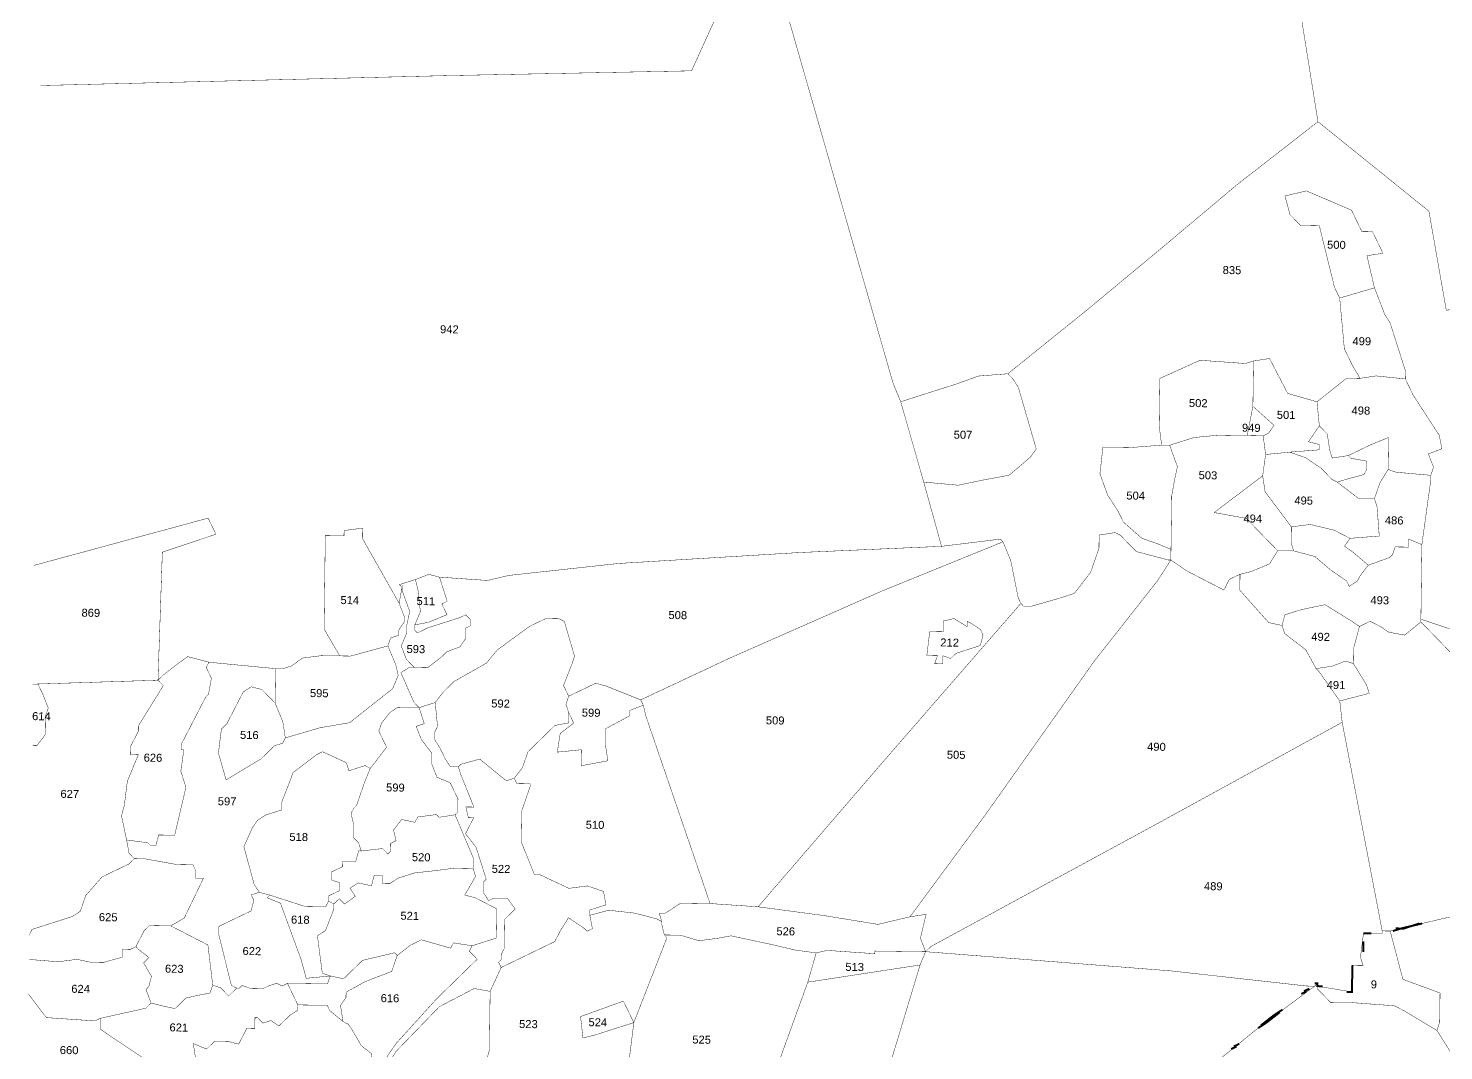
# Model space of a CAD drawing. Header units: metres. Extents: x 259177 to 277314, y 2171367 to 2185445.
# Drawn here: x 264135 to 266238, y 2173983 to 2175502 of the extents above; entities that cross this region are included whole.
import ezdxf

# ---------------------------------------------------------------- set-up
doc = ezdxf.new("R2010")
doc.units = ezdxf.units.M
doc.header["$MEASUREMENT"] = 0
for name, color, linetype in [('SURVEY NO.', 7, 'Continuous'), ('SURVEY PLOT BOUNDARY', 35, 'Continuous'), ('VILLAGE BOUNDARY', 212, 'Continuous')]:
    doc.layers.add(name, color=color, linetype=linetype)
doc.styles.add('PDF Arial', font='arial.ttf')

# ---------------------------------------------------------------- blocks, each defined once
blk = doc.blocks.new('FEWEWFEWQT')
at = {"layer": 'SURVEY PLOT BOUNDARY', "lineweight": 18, "const_width": 0.001}
for points in [[(282134.0506, 2174208.6363), (282133.8839, 2174208.2563), (282133.2706, 2174208.2363), (282132.2574, 2174208.1984), (282133.2706, 2174208.2363), (282133.8839, 2174208.2563), (282134.0506, 2174208.6363), (282134.3972, 2174207.4829), (282134.4172, 2174207.4362), (282134.4772, 2174207.2362), (282134.5239, 2174207.0762), (282134.1706, 2174207.0562), (282133.7173, 2174207.0229), (282133.444, 2174206.9895), (282133.3906, 2174206.9762), (282133.2706, 2174206.9829), (282133.244, 2174206.9895), (282133.2107, 2174206.9762), (282133.1707, 2174206.9629), (282133.1773, 2174206.9562), (282133.1707, 2174206.9162), (282133.0773, 2174207.0762), (282133.0773, 2174207.1029), (282133.0307, 2174207.0962), (282133.0307, 2174207.0829), (282132.984, 2174207.0829), (282132.984, 2174206.8495), (282133.024, 2174206.7828), (282132.9773, 2174206.7828), (282132.9307, 2174206.7762), (282132.904, 2174206.7562), (282132.884, 2174206.7495), (282132.8573, 2174206.7495), (282132.6974, 2174206.7628), (282132.644, 2174206.7762), (282132.6174, 2174206.7562), (282132.584, 2174206.7295), (282132.5707, 2174206.7162), (282132.5774, 2174207.0362), (282132.7107, 2174207.0829), (282132.6907, 2174207.1229), (282132.2574, 2174206.9991), (282132.6907, 2174207.1229), (282132.7107, 2174207.0829), (282132.5774, 2174207.0362), (282132.5707, 2174206.7162), (282132.2707, 2174206.7028), (282132.2574, 2174206.702), (282132.2707, 2174206.7028), (282132.5707, 2174206.7162), (282132.584, 2174206.7028), (282132.524, 2174206.6028), (282132.524, 2174206.5895), (282132.504, 2174206.5495), (282132.504, 2174206.5295), (282132.524, 2174206.5295), (282132.4974, 2174206.4628), (282132.4907, 2174206.4028), (282132.484, 2174206.3761), (282132.4974, 2174206.3161), (282132.504, 2174206.2828), (282132.5174, 2174206.2695), (282132.504, 2174206.2561), (282132.4907, 2174206.2495), (282132.4374, 2174206.2228), (282132.3974, 2174206.1761), (282132.384, 2174206.1361), (282132.3641, 2174206.1228), (282132.2641, 2174206.0895), (282132.2574, 2174206.0748), (282132.2641, 2174206.0895), (282132.3641, 2174206.1228), (282132.384, 2174206.1361), (282132.3974, 2174206.1761), (282132.4374, 2174206.2228), (282132.4907, 2174206.2495), (282132.504, 2174206.2561), (282132.5174, 2174206.2695), (282132.544, 2174206.2695), (282132.584, 2174206.2628), (282132.624, 2174206.2561), (282132.664, 2174206.2561), (282132.6707, 2174206.2428), (282132.6707, 2174206.2228), (282132.6907, 2174206.2228), (282132.644, 2174206.1228), (282132.6107, 2174206.1028), (282132.5574, 2174206.1028), (282132.544, 2174206.0895), (282132.524, 2174206.0494), (282132.5107, 2174206.0428), (282132.4907, 2174206.0428), (282132.4907, 2174206.0228), (282132.444, 2174206.0094), (282132.4107, 2174206.0094), (282132.3774, 2174206.0161), (282132.3307, 2174206.0094), (282132.2574, 2174206.0143), (282132.3307, 2174206.0094), (282132.3774, 2174206.0161), (282132.4107, 2174206.0094), (282132.444, 2174206.0094), (282132.4907, 2174206.0228), (282132.4907, 2174206.0428), (282132.5107, 2174206.0428), (282132.524, 2174206.0494), (282132.5307, 2174206.0428), (282132.5574, 2174206.0228), (282132.544, 2174206.0094), (282132.564, 2174205.9761), (282132.5574, 2174205.9494), (282132.5507, 2174205.9428), (282132.564, 2174205.9094), (282132.5507, 2174205.8961), (282132.4374, 2174205.8694), (282132.424, 2174205.8628), (282132.3041, 2174205.8694), (282132.2974, 2174205.8761), (282132.2574, 2174205.9275), (282132.2974, 2174205.8761), (282132.3041, 2174205.8694), (282132.424, 2174205.8628), (282132.4374, 2174205.8694), (282132.4374, 2174205.8428), (282132.4574, 2174205.8294), (282132.5907, 2174205.7428)], [(282135.2505, 2174209.3031), (282135.4505, 2174208.1496), (282135.2505, 2174207.9896), (282135.0572, 2174207.8229), (282134.8772, 2174207.6696), (282134.6839, 2174207.5096), (282134.6105, 2174207.5029), (282134.5572, 2174207.4829), (282134.4572, 2174207.4496), (282134.4172, 2174207.4362), (282134.3972, 2174207.4829), (282134.0506, 2174208.6363)], [(282135.8505, 2174206.8695), (282135.7238, 2174206.9095), (282135.7238, 2174207.0962), (282135.7438, 2174207.2562), (282135.7438, 2174207.2696), (282135.7505, 2174207.2896), (282135.7371, 2174207.3229), (282135.7705, 2174207.3362), (282135.7638, 2174207.3696), (282135.6971, 2174207.4696), (282135.6771, 2174207.5096), (282135.6771, 2174207.5296), (282135.6371, 2174207.6496), (282135.6238, 2174207.6696), (282135.5971, 2174207.7363), (282135.5771, 2174207.8163), (282135.6171, 2174207.8229), (282135.5905, 2174207.8763), (282135.5638, 2174207.8763), (282135.5371, 2174207.9296), (282135.4238, 2174207.9763), (282135.3705, 2174207.9629), (282135.3838, 2174207.9163), (282135.4105, 2174207.8896), (282135.4572, 2174207.8896), (282135.4971, 2174207.7363), (282135.5105, 2174207.7096), (282135.5238, 2174207.5829), (282135.5438, 2174207.5429), (282135.5638, 2174207.5096), (282135.5305, 2174207.5096), (282135.4572, 2174207.4496), (282135.3838, 2174207.4696), (282135.3372, 2174207.5562), (282135.2972, 2174207.5496), (282135.2772, 2174207.5429), (282135.1638, 2174207.5496), (282135.0638, 2174207.5029), (282135.0638, 2174207.3829), (282135.0705, 2174207.3362), (282134.9972, 2174207.3296), (282134.9239, 2174207.3296), (282134.9172, 2174207.2629), (282134.9372, 2174207.2095), (282134.9639, 2174207.1695), (282134.9772, 2174207.1429), (282135.0239, 2174207.1029), (282135.0638, 2174207.0895), (282135.0972, 2174207.0762), (282135.0972, 2174207.0495), (282135.0905, 2174207.0495), (282135.0105, 2174207.0695), (282134.9705, 2174207.1095), (282134.9572, 2174207.1162), (282134.9172, 2174207.1095), (282134.9172, 2174207.0762), (282134.9039, 2174207.0362), (282134.8972, 2174207.0162), (282134.8572, 2174206.9629), (282134.8172, 2174206.9495), (282134.7505, 2174206.9295), (282134.7305, 2174206.9295), (282134.7239, 2174206.9362), (282134.7172, 2174206.9495), (282134.6972, 2174207.0429), (282134.6772, 2174207.0895), (282134.6705, 2174207.0962), (282134.5239, 2174207.0762), (282134.4772, 2174207.2362), (282134.5639, 2174207.2295), (282134.6239, 2174207.2429), (282134.6905, 2174207.2562), (282134.7439, 2174207.3029), (282134.7572, 2174207.3229), (282134.7105, 2174207.4762), (282134.6972, 2174207.4962), (282134.6839, 2174207.5096), (282134.8772, 2174207.6696), (282135.0572, 2174207.8229), (282135.2505, 2174207.9896), (282135.4505, 2174208.1496), (282135.7305, 2174207.9296), (282135.7771, 2174207.6829)], [(282133.124, 2174205.7361), (282133.1773, 2174205.8161), (282133.2773, 2174205.9294), (282133.3773, 2174206.0294), (282133.3573, 2174206.0494), (282133.364, 2174206.0628), (282133.424, 2174206.0828), (282133.424, 2174206.1561), (282133.3706, 2174206.1828), (282133.344, 2174206.1895), (282133.3706, 2174206.2361), (282133.364, 2174206.2561), (282133.364, 2174206.2828), (282133.3173, 2174206.3895), (282133.324, 2174206.3961), (282133.324, 2174206.4295), (282133.304, 2174206.4695), (282133.2706, 2174206.4828), (282133.2573, 2174206.5162), (282133.2573, 2174206.5428), (282133.2307, 2174206.5762), (282133.2173, 2174206.6095), (282133.2373, 2174206.6162), (282133.224, 2174206.6562), (282133.264, 2174206.6695), (282133.2706, 2174206.6095), (282133.264, 2174206.5962), (282133.264, 2174206.5762), (282133.2773, 2174206.5562), (282133.2906, 2174206.5295), (282133.304, 2174206.5095), (282133.324, 2174206.5095), (282133.3306, 2174206.4895), (282133.364, 2174206.4095), (282133.344, 2174206.4095), (282133.3506, 2174206.3828), (282133.364, 2174206.3828), (282133.344, 2174206.3428), (282133.3706, 2174206.3095), (282133.3973, 2174206.2295), (282133.3906, 2174206.2228), (282133.3906, 2174206.1961), (282133.404, 2174206.1761), (282133.4173, 2174206.1828), (282133.4506, 2174206.1828), (282133.4706, 2174206.1561), (282133.444, 2174206.1295), (282133.444, 2174206.0561), (282133.4373, 2174206.0428), (282133.4373, 2174206.0294), (282133.4306, 2174206.0228), (282133.4373, 2174206.0094), (282133.4106, 2174205.9494), (282133.3706, 2174205.9561), (282133.284, 2174205.9094), (282133.1773, 2174205.7961)], [(282135.8505, 2174205.7694), (282135.7771, 2174205.8828), (282135.7838, 2174205.9028), (282135.7838, 2174205.9761), (282135.6905, 2174206.0094), (282135.6571, 2174206.1295), (282135.6838, 2174206.1361), (282136.0038, 2174206.2161), (282136.0371, 2174206.1361), (282136.1638, 2174205.8561), (282136.2771, 2174205.6161)], [(282133.3906, 2174205.7228), (282133.4106, 2174205.8028), (282133.4106, 2174205.9494), (282133.4373, 2174206.0094), (282133.5706, 2174206.0761), (282133.584, 2174206.1028), (282133.604, 2174206.1361), (282133.644, 2174206.1095), (282133.6506, 2174206.1028), (282133.664, 2174206.1095), (282133.6573, 2174206.1428), (282133.704, 2174206.1561), (282133.7706, 2174206.1495), (282133.8239, 2174206.1361), (282133.8373, 2174206.1295), (282133.8373, 2174206.1228), (282133.8439, 2174206.0961), (282133.8506, 2174206.0895), (282133.7706, 2174205.8761), (282133.7439, 2174205.9294), (282133.6373, 2174205.8894), (282133.644, 2174205.8361), (282133.6706, 2174205.8428), (282133.7706, 2174205.8761), (282133.7506, 2174205.6961)], [(282135.2505, 2174205.8161), (282135.3305, 2174205.8828), (282135.4705, 2174205.9894), (282135.4772, 2174205.9961), (282135.4772, 2174205.9894), (282135.4772, 2174205.9828), (282135.5105, 2174205.9494), (282135.5638, 2174205.9494), (282135.6705, 2174205.9428), (282135.6971, 2174205.9294), (282135.7771, 2174205.8828), (282135.8505, 2174205.7694)], [(282132.5907, 2174205.7428), (282132.4574, 2174205.8294), (282132.4374, 2174205.8428), (282132.4374, 2174205.8694), (282132.5507, 2174205.8961), (282132.564, 2174205.9094), (282132.5907, 2174205.9028), (282132.624, 2174205.8961), (282132.6507, 2174205.9228), (282132.6774, 2174205.9294), (282132.7107, 2174205.9361), (282132.7174, 2174205.9561), (282132.7374, 2174205.9494), (282132.7574, 2174205.9294), (282132.764, 2174205.9361), (282132.7774, 2174205.9494), (282132.784, 2174205.9494), (282132.7907, 2174205.9561), (282132.8107, 2174205.9494), (282132.844, 2174205.9494), (282132.8573, 2174205.9561), (282132.8773, 2174205.9628), (282132.8907, 2174205.9561), (282132.904, 2174205.9628), (282132.9307, 2174205.9094), (282132.9307, 2174205.8961), (282132.9107, 2174205.8828), (282132.884, 2174205.8561), (282132.864, 2174205.8694), (282132.844, 2174205.8628), (282132.8307, 2174205.8761), (282132.824, 2174205.8761), (282132.824, 2174205.8494), (282132.804, 2174205.8494), (282132.7907, 2174205.8228), (282132.784, 2174205.8094), (282132.7574, 2174205.8161), (282132.724, 2174205.8161), (282132.704, 2174205.7961), (282132.6707, 2174205.8094), (282132.6774, 2174205.7694)], [(282132.6774, 2174205.7694), (282132.6707, 2174205.8094), (282132.704, 2174205.7961), (282132.724, 2174205.8161), (282132.7574, 2174205.8161), (282132.784, 2174205.8094), (282132.7907, 2174205.8228), (282132.804, 2174205.8494), (282132.824, 2174205.8494), (282132.824, 2174205.8761), (282132.8307, 2174205.8761), (282132.844, 2174205.8628), (282132.864, 2174205.8694), (282132.884, 2174205.8561), (282132.9107, 2174205.8828), (282132.9307, 2174205.8961), (282132.9307, 2174205.9094), (282132.984, 2174205.9094), (282133.004, 2174205.9094), (282133.0107, 2174205.8961), (282133.044, 2174205.8694), (282133.0573, 2174205.8628), (282133.0707, 2174205.8428), (282133.0907, 2174205.8094), (282133.1173, 2174205.7894)]]:
    blk.add_lwpolyline(points, dxfattribs=at)
for points in [[(282137.2637, 2174209.4697), (282137.497, 2174209.4431), (282137.537, 2174209.2831), (282137.5903, 2174209.0964), (282137.7037, 2174208.6097), (282137.8103, 2174208.1296), (282137.877, 2174207.8296), (282136.837, 2174207.7629), (282135.7771, 2174207.6829), (282135.7305, 2174207.9296), (282135.4505, 2174208.1496), (282135.2505, 2174209.3031), (282135.4838, 2174209.3364), (282135.8705, 2174209.4097), (282135.8971, 2174209.5631), (282135.9371, 2174209.6031), (282136.5237, 2174209.5497)], [(282135.5971, 2174207.7363), (282135.5105, 2174207.7096), (282135.4971, 2174207.7363), (282135.4572, 2174207.8896), (282135.4105, 2174207.8896), (282135.3838, 2174207.9163), (282135.3705, 2174207.9629), (282135.4238, 2174207.9763), (282135.5371, 2174207.9296), (282135.5638, 2174207.8763), (282135.5905, 2174207.8763), (282135.6171, 2174207.8229), (282135.5771, 2174207.8163)], [(282135.6771, 2174207.5096), (282135.6038, 2174207.5162), (282135.5638, 2174207.5096), (282135.5438, 2174207.5429), (282135.5238, 2174207.5829), (282135.5105, 2174207.7096), (282135.5971, 2174207.7363), (282135.6238, 2174207.6696), (282135.6371, 2174207.6496), (282135.6771, 2174207.5296)], [(282135.0905, 2174207.3362), (282135.0705, 2174207.3362), (282135.0638, 2174207.3829), (282135.0638, 2174207.5029), (282135.1638, 2174207.5496), (282135.2772, 2174207.5429), (282135.2972, 2174207.5496), (282135.2972, 2174207.4362), (282135.2838, 2174207.3629), (282135.2572, 2174207.3629), (282135.2105, 2174207.3629), (282135.1505, 2174207.3562)], [(282135.4572, 2174207.4496), (282135.4638, 2174207.3896), (282135.4372, 2174207.3496), (282135.4638, 2174207.3429), (282135.4638, 2174207.3296), (282135.3905, 2174207.3229), (282135.3305, 2174207.3162), (282135.3238, 2174207.3629), (282135.3372, 2174207.3696), (282135.3505, 2174207.3896), (282135.2972, 2174207.4362), (282135.2972, 2174207.5496), (282135.3372, 2174207.5562), (282135.3838, 2174207.4696)], [(282134.4772, 2174207.2362), (282134.4172, 2174207.4362), (282134.4572, 2174207.4496), (282134.5572, 2174207.4829), (282134.6105, 2174207.5029), (282134.6839, 2174207.5096), (282134.6972, 2174207.4962), (282134.7105, 2174207.4762), (282134.7572, 2174207.3229), (282134.7439, 2174207.3029), (282134.6905, 2174207.2562), (282134.6239, 2174207.2429), (282134.5639, 2174207.2295)], [(282135.6771, 2174207.5096), (282135.6971, 2174207.4696), (282135.7638, 2174207.3696), (282135.7705, 2174207.3362), (282135.7371, 2174207.3229), (282135.7505, 2174207.2896), (282135.7438, 2174207.2696), (282135.6571, 2174207.2762), (282135.6371, 2174207.2829), (282135.6371, 2174207.3629), (282135.5905, 2174207.3429), (282135.5371, 2174207.3162), (282135.4971, 2174207.3096), (282135.4905, 2174207.3296), (282135.4838, 2174207.3696), (282135.4638, 2174207.3896), (282135.4572, 2174207.4496), (282135.5305, 2174207.5096), (282135.5638, 2174207.5096), (282135.6038, 2174207.5162)], [(282135.2838, 2174207.3629), (282135.2972, 2174207.4362), (282135.3505, 2174207.3896), (282135.3372, 2174207.3696), (282135.3238, 2174207.3629)], [(282135.2838, 2174207.3629), (282135.3238, 2174207.3629), (282135.3305, 2174207.3162), (282135.3238, 2174207.2629), (282135.2038, 2174207.1695), (282135.2838, 2174207.1562), (282135.2972, 2174207.1429), (282135.3638, 2174207.0762), (282135.3438, 2174207.0429), (282135.2972, 2174207.0229), (282135.2705, 2174207.0162), (282135.2438, 2174207.0029), (282135.2305, 2174206.9762), (282135.1372, 2174207.0229), (282135.0972, 2174207.0495), (282135.0972, 2174207.0762), (282135.0972, 2174207.0895), (282135.0972, 2174207.1562), (282135.0972, 2174207.2095), (282135.1038, 2174207.2495), (282135.1105, 2174207.2829), (282135.0905, 2174207.3362), (282135.1505, 2174207.3562), (282135.2105, 2174207.3629), (282135.2572, 2174207.3629)], [(282135.3905, 2174207.3229), (282135.4638, 2174207.3296), (282135.4638, 2174207.3429), (282135.4372, 2174207.3496), (282135.4638, 2174207.3896), (282135.4838, 2174207.3696), (282135.4905, 2174207.3296), (282135.4971, 2174207.3096), (282135.5371, 2174207.3162), (282135.5438, 2174207.3096), (282135.5838, 2174207.3029), (282135.5838, 2174207.2829), (282135.5771, 2174207.2696), (282135.5305, 2174207.2562), (282135.5105, 2174207.2495), (282135.4971, 2174207.2562), (282135.4705, 2174207.2829), (282135.4305, 2174207.3096)], [(282135.5105, 2174207.2495), (282135.5305, 2174207.2562), (282135.5771, 2174207.2696), (282135.5838, 2174207.2829), (282135.5838, 2174207.3029), (282135.5438, 2174207.3096), (282135.5371, 2174207.3162), (282135.5905, 2174207.3429), (282135.6371, 2174207.3629), (282135.6371, 2174207.2829), (282135.6171, 2174207.2495), (282135.6038, 2174207.2095), (282135.5638, 2174207.2095)], [(282135.0905, 2174207.3362), (282135.1105, 2174207.2829), (282135.1038, 2174207.2495), (282135.0972, 2174207.2095), (282135.0972, 2174207.1562), (282135.0972, 2174207.0895), (282135.0972, 2174207.0762), (282135.0638, 2174207.0895), (282135.0239, 2174207.1029), (282134.9772, 2174207.1429), (282134.9639, 2174207.1695), (282134.9372, 2174207.2095), (282134.9172, 2174207.2629), (282134.9239, 2174207.3296), (282134.9972, 2174207.3296), (282135.0705, 2174207.3362)], [(282135.6038, 2174207.2095), (282135.6105, 2174207.1895), (282135.6171, 2174207.1162), (282135.5438, 2174207.1095), (282135.5038, 2174207.1295), (282135.4438, 2174207.1429), (282135.3972, 2174207.1362), (282135.3305, 2174207.2229), (282135.3238, 2174207.2629), (282135.3305, 2174207.3162), (282135.3905, 2174207.3229), (282135.4305, 2174207.3096), (282135.4705, 2174207.2829), (282135.4971, 2174207.2562), (282135.5105, 2174207.2495), (282135.5638, 2174207.2095)], [(282135.3972, 2174207.1362), (282135.3972, 2174207.0962), (282135.4038, 2174207.0762), (282135.3638, 2174207.0762), (282135.2972, 2174207.1429), (282135.2838, 2174207.1562), (282135.2038, 2174207.1695), (282135.3238, 2174207.2629), (282135.3305, 2174207.2229)], [(282135.7438, 2174207.2696), (282135.7438, 2174207.2562), (282135.7238, 2174207.0962), (282135.6905, 2174207.1095), (282135.6905, 2174207.0895), (282135.6571, 2174207.0895), (282135.6505, 2174207.0695), (282135.6438, 2174207.0629), (282135.5905, 2174207.0429), (282135.5505, 2174207.0762), (282135.5305, 2174207.0895), (282135.5438, 2174207.1095), (282135.6171, 2174207.1162), (282135.6105, 2174207.1895), (282135.6038, 2174207.2095), (282135.6171, 2174207.2495), (282135.6371, 2174207.2829), (282135.6571, 2174207.2762)], [(282136.2971, 2174206.9429), (282136.7904, 2174206.4095), (282136.5171, 2174206.3428), (282136.3238, 2174206.2961), (282135.9171, 2174206.7095), (282135.7238, 2174206.9029), (282135.7238, 2174206.9095), (282135.8505, 2174206.8695), (282135.9771, 2174207.2229), (282135.9971, 2174207.2762)], [(282134.0773, 2174206.1695), (282134.3906, 2174206.5428), (282134.7239, 2174206.9362), (282134.7305, 2174206.9295), (282134.7505, 2174206.9295), (282134.8172, 2174206.9495), (282134.8572, 2174206.9629), (282134.8972, 2174207.0162), (282134.9039, 2174207.0362), (282134.9172, 2174207.0762), (282134.9172, 2174207.1095), (282134.9572, 2174207.1162), (282134.9705, 2174207.1095), (282135.0105, 2174207.0695), (282135.0905, 2174207.0495), (282135.0972, 2174207.0495), (282135.0638, 2174206.9962), (282134.9105, 2174206.7962), (282134.6439, 2174206.4095), (282134.4572, 2174206.1495), (282134.3772, 2174206.1295), (282134.2439, 2174206.1495)], [(282135.5438, 2174207.1095), (282135.5305, 2174207.0895), (282135.5505, 2174207.0762), (282135.5905, 2174207.0429), (282135.5705, 2174207.0162), (282135.5638, 2174207.0029), (282135.5438, 2174206.9895), (282135.5371, 2174207.0029), (282135.4971, 2174207.0295), (282135.4572, 2174207.0629), (282135.4038, 2174207.0762), (282135.3972, 2174207.0962), (282135.3972, 2174207.1362), (282135.4438, 2174207.1429), (282135.5038, 2174207.1295)], [(282133.1707, 2174206.9162), (282133.184, 2174206.8829), (282133.184, 2174206.8695), (282133.1707, 2174206.8495), (282133.1707, 2174206.8362), (282133.1507, 2174206.8295), (282133.144, 2174206.8095), (282133.0507, 2174206.7828), (282133.024, 2174206.7828), (282132.984, 2174206.8495), (282132.984, 2174207.0829), (282133.0307, 2174207.0829), (282133.0307, 2174207.0962), (282133.0773, 2174207.1029), (282133.0773, 2174207.0762)], [(282133.224, 2174206.6562), (282133.2107, 2174206.6695), (282133.1773, 2174206.7428), (282133.1973, 2174206.7562), (282133.2107, 2174206.7562), (282133.244, 2174206.7562), (282133.2773, 2174206.7828), (282133.2906, 2174206.7962), (282133.324, 2174206.8095), (282133.3373, 2174206.8295), (282133.3373, 2174206.8562), (282133.3506, 2174206.8629), (282133.3506, 2174206.8762), (282133.3373, 2174206.8895), (282133.324, 2174206.8829), (282133.244, 2174206.8562), (282133.2173, 2174206.8428), (282133.2107, 2174206.8495), (282133.2107, 2174206.8629), (282133.244, 2174206.8695), (282133.2906, 2174206.8895), (282133.2773, 2174206.9162), (282133.2906, 2174206.9229), (282133.2706, 2174206.9829), (282133.3906, 2174206.9762), (282133.444, 2174206.9895), (282133.7173, 2174207.0229), (282134.1706, 2174207.0562), (282134.5239, 2174207.0762), (282134.6705, 2174207.0962), (282134.6772, 2174207.0895), (282134.3772, 2174206.9629), (282133.9973, 2174206.7895), (282133.7773, 2174206.6828), (282133.6906, 2174206.7162), (282133.664, 2174206.7228), (282133.6106, 2174206.6962), (282133.5973, 2174206.6895), (282133.584, 2174206.7162), (282133.604, 2174206.7695), (282133.6106, 2174206.7895), (282133.584, 2174206.8762), (282133.5706, 2174206.8829), (282133.5373, 2174206.8829), (282133.4973, 2174206.8629), (282133.4173, 2174206.8028), (282133.3906, 2174206.7695), (282133.3106, 2174206.7228), (282133.284, 2174206.6962), (282133.264, 2174206.6695)], [(282134.7239, 2174206.9362), (282134.3906, 2174206.5428), (282134.0773, 2174206.1695), (282133.9573, 2174206.1761), (282133.7906, 2174206.6428), (282133.7839, 2174206.6695), (282133.7773, 2174206.6828), (282133.9973, 2174206.7895), (282134.3772, 2174206.9629), (282134.6772, 2174207.0895), (282134.6972, 2174207.0429), (282134.7172, 2174206.9495)], [(282135.7238, 2174207.0962), (282135.7238, 2174206.9095), (282135.7238, 2174206.9029), (282135.6838, 2174206.8695), (282135.6438, 2174206.8762), (282135.6238, 2174206.8895), (282135.5971, 2174206.9029), (282135.5705, 2174206.8895), (282135.5505, 2174206.9029), (282135.5171, 2174206.9229), (282135.4838, 2174206.9429), (282135.4238, 2174206.9295), (282135.3838, 2174206.9162), (282135.3772, 2174206.8895), (282135.3438, 2174206.8962), (282135.2705, 2174206.9762), (282135.2705, 2174207.0162), (282135.2972, 2174207.0229), (282135.3438, 2174207.0429), (282135.3638, 2174207.0762), (282135.4038, 2174207.0762), (282135.4572, 2174207.0629), (282135.4971, 2174207.0295), (282135.5371, 2174207.0029), (282135.5438, 2174206.9895), (282135.5638, 2174207.0029), (282135.5705, 2174207.0162), (282135.5905, 2174207.0429), (282135.6438, 2174207.0629), (282135.6505, 2174207.0695), (282135.6571, 2174207.0895), (282135.6905, 2174207.0895), (282135.6905, 2174207.1095)], [(282135.1372, 2174207.0229), (282135.2305, 2174206.9762), (282135.2438, 2174207.0029), (282135.2705, 2174207.0162), (282135.2705, 2174206.9762), (282135.3438, 2174206.8962), (282135.3772, 2174206.8895), (282135.3838, 2174206.8695), (282135.4372, 2174206.8295), (282135.4638, 2174206.7828), (282135.4705, 2174206.7762), (282135.5238, 2174206.7028), (282135.5305, 2174206.6495), (282135.0705, 2174206.3895), (282134.5106, 2174206.0761), (282134.4972, 2174206.0628), (282134.4839, 2174206.0961), (282134.4972, 2174206.1561), (282134.4572, 2174206.1495), (282134.6439, 2174206.4095), (282134.9105, 2174206.7962), (282135.0638, 2174206.9962), (282135.0972, 2174207.0495)], [(282133.2107, 2174206.8629), (282133.2107, 2174206.8495), (282133.2173, 2174206.8428), (282133.244, 2174206.8562), (282133.324, 2174206.8829), (282133.3373, 2174206.8895), (282133.3506, 2174206.8762), (282133.3506, 2174206.8629), (282133.3373, 2174206.8562), (282133.3373, 2174206.8295), (282133.324, 2174206.8095), (282133.2906, 2174206.7962), (282133.2773, 2174206.7828), (282133.244, 2174206.7562), (282133.2107, 2174206.7562), (282133.1907, 2174206.7762), (282133.1773, 2174206.8095), (282133.1907, 2174206.8428), (282133.1907, 2174206.8629), (282133.1973, 2174206.8962), (282133.1773, 2174206.9495), (282133.1773, 2174206.9562), (282133.1707, 2174206.9629), (282133.2107, 2174206.9762), (282133.2173, 2174206.9495), (282133.224, 2174206.8962)], [(282133.2706, 2174206.9829), (282133.2906, 2174206.9229), (282133.2773, 2174206.9162), (282133.2906, 2174206.8895), (282133.244, 2174206.8695), (282133.2107, 2174206.8629), (282133.224, 2174206.8962), (282133.2173, 2174206.9495), (282133.2107, 2174206.9762), (282133.244, 2174206.9895)], [(282132.864, 2174206.6628), (282132.8507, 2174206.6762), (282132.8307, 2174206.6962), (282132.804, 2174206.7028), (282132.784, 2174206.6895), (282132.744, 2174206.6095), (282132.7307, 2174206.5962), (282132.724, 2174206.5362), (282132.744, 2174206.4695), (282132.8307, 2174206.5228), (282132.864, 2174206.5562), (282132.884, 2174206.5628), (282132.8907, 2174206.5762), (282132.9773, 2174206.6028), (282133.0507, 2174206.6162), (282133.1573, 2174206.7028), (282133.1707, 2174206.7362), (282133.164, 2174206.7628), (282133.144, 2174206.8095), (282133.1507, 2174206.8295), (282133.1707, 2174206.8362), (282133.1707, 2174206.8495), (282133.184, 2174206.8695), (282133.184, 2174206.8829), (282133.1707, 2174206.9162), (282133.1773, 2174206.9562), (282133.1773, 2174206.9495), (282133.1973, 2174206.8962), (282133.1907, 2174206.8629), (282133.1907, 2174206.8428), (282133.1773, 2174206.8095), (282133.1907, 2174206.7762), (282133.2107, 2174206.7562), (282133.1973, 2174206.7562), (282133.1773, 2174206.7428), (282133.2107, 2174206.6695), (282133.224, 2174206.6562), (282133.1707, 2174206.6562), (282133.1507, 2174206.6428), (282133.1307, 2174206.6162), (282133.124, 2174206.5962), (282133.144, 2174206.5562), (282133.104, 2174206.5028), (282133.0907, 2174206.5095), (282133.0507, 2174206.4962), (282133.044, 2174206.5162), (282132.984, 2174206.5428), (282132.9707, 2174206.5362), (282132.9107, 2174206.4895), (282132.904, 2174206.4695), (282132.884, 2174206.4161), (282132.884, 2174206.3961), (282132.844, 2174206.3828), (282132.824, 2174206.3695), (282132.8107, 2174206.3495), (282132.7907, 2174206.3028), (282132.8174, 2174206.2095), (282132.8307, 2174206.1895), (282132.8107, 2174206.1828), (282132.8174, 2174206.1695), (282132.8107, 2174206.1428), (282132.744, 2174206.1095), (282132.7307, 2174206.1028), (282132.7307, 2174206.0828), (282132.764, 2174205.9561), (282132.7774, 2174205.9494), (282132.764, 2174205.9361), (282132.7574, 2174205.9294), (282132.7374, 2174205.9494), (282132.7174, 2174205.9561), (282132.704, 2174206.0561), (282132.6107, 2174206.1028), (282132.644, 2174206.1228), (282132.6907, 2174206.2228), (282132.6707, 2174206.2228), (282132.6707, 2174206.2428), (282132.664, 2174206.2561), (282132.624, 2174206.2561), (282132.584, 2174206.2628), (282132.544, 2174206.2695), (282132.5174, 2174206.2695), (282132.504, 2174206.2828), (282132.4974, 2174206.3161), (282132.5507, 2174206.3095), (282132.5574, 2174206.3028), (282132.5707, 2174206.3028), (282132.5774, 2174206.3295), (282132.5974, 2174206.3295), (282132.6174, 2174206.3295), (282132.644, 2174206.4495), (282132.6307, 2174206.4895), (282132.6374, 2174206.5428), (282132.6307, 2174206.5428), (282132.6307, 2174206.5562), (282132.6907, 2174206.6762), (282132.6974, 2174206.6828), (282132.704, 2174206.7228), (282132.6907, 2174206.7495), (282132.6974, 2174206.7628), (282132.8573, 2174206.7495), (282132.864, 2174206.7495), (282132.864, 2174206.6962)], [(282135.5705, 2174206.8895), (282135.5571, 2174206.8362), (282135.5571, 2174206.7962), (282135.5371, 2174206.8028), (282135.5038, 2174206.7895), (282135.4638, 2174206.7828), (282135.4372, 2174206.8295), (282135.3838, 2174206.8695), (282135.3772, 2174206.8895), (282135.3838, 2174206.9162), (282135.4238, 2174206.9295), (282135.4838, 2174206.9429), (282135.5171, 2174206.9229), (282135.5505, 2174206.9029)], [(282135.7238, 2174206.9029), (282135.9171, 2174206.7095), (282136.3238, 2174206.2961), (282136.1704, 2174206.2561), (282136.0038, 2174206.2161), (282135.6838, 2174206.1361), (282135.6571, 2174206.1295), (282135.6505, 2174206.1295), (282135.6371, 2174206.1295), (282135.6305, 2174206.1628), (282135.5305, 2174206.6495), (282135.5238, 2174206.7028), (282135.5971, 2174206.7228), (282135.5905, 2174206.7428), (282135.5571, 2174206.7962), (282135.5571, 2174206.8362), (282135.5705, 2174206.8895), (282135.5971, 2174206.9029), (282135.6238, 2174206.8895), (282135.6438, 2174206.8762), (282135.6838, 2174206.8695)], [(282133.5973, 2174206.6895), (282133.5906, 2174206.6695), (282133.5973, 2174206.6495), (282133.5973, 2174206.6228), (282133.564, 2174206.6162), (282133.4973, 2174206.5495), (282133.484, 2174206.5095), (282133.464, 2174206.4828), (282133.444, 2174206.4762), (282133.4106, 2174206.5028), (282133.3773, 2174206.5295), (282133.3306, 2174206.5162), (282133.324, 2174206.5095), (282133.304, 2174206.5095), (282133.2906, 2174206.5295), (282133.2773, 2174206.5562), (282133.264, 2174206.5762), (282133.264, 2174206.5962), (282133.2706, 2174206.6095), (282133.264, 2174206.6695), (282133.284, 2174206.6962), (282133.3106, 2174206.7228), (282133.3906, 2174206.7695), (282133.4173, 2174206.8028), (282133.4973, 2174206.8629), (282133.5373, 2174206.8829), (282133.5706, 2174206.8829), (282133.584, 2174206.8762), (282133.6106, 2174206.7895), (282133.604, 2174206.7695), (282133.584, 2174206.7162)], [(282134.5572, 2174206.8962), (282134.5906, 2174206.8762), (282134.5906, 2174206.8895), (282134.6039, 2174206.8829), (282134.6239, 2174206.8695), (282134.6305, 2174206.8562), (282134.6239, 2174206.8295), (282134.5639, 2174206.8095), (282134.5506, 2174206.7962), (282134.5306, 2174206.8028), (282134.5306, 2174206.7828), (282134.5106, 2174206.7828), (282134.5172, 2174206.8028), (282134.4906, 2174206.8028), (282134.4972, 2174206.8629), (282134.5306, 2174206.8629), (282134.5306, 2174206.8895)], [(282134.5306, 2174206.7828), (282134.5306, 2174206.8028), (282134.5506, 2174206.7962), (282134.5639, 2174206.8095), (282134.6239, 2174206.8295), (282134.6305, 2174206.8562), (282134.6239, 2174206.8695), (282134.6039, 2174206.8829), (282134.5906, 2174206.8895), (282134.5906, 2174206.8762), (282134.5572, 2174206.8962), (282134.5306, 2174206.8895), (282134.5306, 2174206.8629), (282134.4972, 2174206.8629), (282134.4906, 2174206.8028), (282134.5172, 2174206.8028), (282134.5106, 2174206.7828)], [(282132.864, 2174206.7495), (282132.884, 2174206.7495), (282132.904, 2174206.7562), (282132.9307, 2174206.7762), (282132.9773, 2174206.7828), (282133.024, 2174206.7828), (282133.0507, 2174206.7828), (282133.144, 2174206.8095), (282133.164, 2174206.7628), (282133.1707, 2174206.7362), (282133.1573, 2174206.7028), (282133.0507, 2174206.6162), (282132.9773, 2174206.6028), (282132.8907, 2174206.5762), (282132.884, 2174206.6162), (282132.864, 2174206.6628), (282132.864, 2174206.6962)], [(282135.5571, 2174206.7962), (282135.5905, 2174206.7428), (282135.5971, 2174206.7228), (282135.5238, 2174206.7028), (282135.4705, 2174206.7762), (282135.4638, 2174206.7828), (282135.5038, 2174206.7895), (282135.5371, 2174206.8028)], [(282132.4974, 2174206.3161), (282132.484, 2174206.3761), (282132.4907, 2174206.4028), (282132.4974, 2174206.4628), (282132.524, 2174206.5295), (282132.504, 2174206.5295), (282132.504, 2174206.5495), (282132.524, 2174206.5895), (282132.524, 2174206.6028), (282132.584, 2174206.7028), (282132.5707, 2174206.7162), (282132.584, 2174206.7295), (282132.6174, 2174206.7562), (282132.644, 2174206.7762), (282132.6974, 2174206.7628), (282132.6907, 2174206.7495), (282132.704, 2174206.7228), (282132.6974, 2174206.6828), (282132.6907, 2174206.6762), (282132.6307, 2174206.5562), (282132.6307, 2174206.5428), (282132.6374, 2174206.5428), (282132.6307, 2174206.4895), (282132.644, 2174206.4495), (282132.6174, 2174206.3295), (282132.5974, 2174206.3295), (282132.5774, 2174206.3295), (282132.5707, 2174206.3028), (282132.5574, 2174206.3028), (282132.5507, 2174206.3095)], [(282132.2574, 2174206.5495), (282132.2707, 2174206.5495), (282132.2907, 2174206.5762), (282132.2907, 2174206.6228), (282132.2974, 2174206.6428), (282132.2841, 2174206.6762), (282132.2774, 2174206.6895), (282132.2707, 2174206.7028), (282132.2774, 2174206.6895), (282132.2841, 2174206.6762), (282132.2974, 2174206.6428), (282132.2907, 2174206.6228), (282132.2907, 2174206.5762), (282132.2707, 2174206.5495)], [(282132.864, 2174206.6628), (282132.884, 2174206.6162), (282132.8907, 2174206.5762), (282132.884, 2174206.5628), (282132.864, 2174206.5562), (282132.8307, 2174206.5228), (282132.744, 2174206.4695), (282132.724, 2174206.5362), (282132.7307, 2174206.5962), (282132.744, 2174206.6095), (282132.784, 2174206.6895), (282132.804, 2174206.7028), (282132.8307, 2174206.6962), (282132.8507, 2174206.6762)], [(282133.7773, 2174206.6828), (282133.7839, 2174206.6695), (282133.7506, 2174206.6562), (282133.7506, 2174206.6428), (282133.6906, 2174206.6095), (282133.6906, 2174206.5695), (282133.6973, 2174206.5295), (282133.6306, 2174206.5162), (282133.6306, 2174206.5562), (282133.5706, 2174206.5495), (282133.5773, 2174206.5962), (282133.6106, 2174206.6228), (282133.604, 2174206.6362), (282133.5973, 2174206.6495), (282133.5906, 2174206.6695), (282133.5973, 2174206.6895), (282133.6106, 2174206.6962), (282133.664, 2174206.7228), (282133.6906, 2174206.7162)], [(282133.224, 2174206.6562), (282133.2373, 2174206.6162), (282133.2173, 2174206.6095), (282133.2307, 2174206.5762), (282133.2573, 2174206.5428), (282133.2573, 2174206.5162), (282133.2706, 2174206.4828), (282133.304, 2174206.4695), (282133.324, 2174206.4295), (282133.324, 2174206.3961), (282133.3173, 2174206.3895), (282133.2773, 2174206.3828), (282133.2706, 2174206.3895), (282133.224, 2174206.3828), (282133.2173, 2174206.3695), (282133.184, 2174206.3761), (282133.164, 2174206.3495), (282133.1707, 2174206.3228), (282133.1573, 2174206.3161), (282133.1573, 2174206.2961), (282133.1507, 2174206.2895), (282133.1373, 2174206.3028), (282133.084, 2174206.2961), (282133.0773, 2174206.3161), (282133.064, 2174206.3295), (282133.064, 2174206.3628), (282133.0573, 2174206.3895), (282133.064, 2174206.4028), (282133.0707, 2174206.4095), (282133.0907, 2174206.4695), (282133.104, 2174206.5028), (282133.144, 2174206.5562), (282133.124, 2174206.5962), (282133.1307, 2174206.6162), (282133.1507, 2174206.6428), (282133.1707, 2174206.6562)], [(282133.6573, 2174206.1428), (282133.6573, 2174206.1561), (282133.6973, 2174206.1695), (282133.6906, 2174206.2028), (282133.6506, 2174206.2161), (282133.604, 2174206.2095), (282133.5306, 2174206.2428), (282133.5173, 2174206.2428), (282133.484, 2174206.3228), (282133.484, 2174206.3428), (282133.484, 2174206.4028), (282133.504, 2174206.4628), (282133.504, 2174206.4695), (282133.4706, 2174206.4695), (282133.464, 2174206.4828), (282133.484, 2174206.5095), (282133.4973, 2174206.5495), (282133.564, 2174206.6162), (282133.5973, 2174206.6228), (282133.5973, 2174206.6495), (282133.604, 2174206.6362), (282133.6106, 2174206.6228), (282133.5773, 2174206.5962), (282133.5706, 2174206.5495), (282133.6306, 2174206.5562), (282133.6306, 2174206.5162), (282133.6973, 2174206.5295), (282133.6906, 2174206.5695), (282133.6906, 2174206.6095), (282133.7506, 2174206.6428), (282133.7506, 2174206.6562), (282133.7839, 2174206.6695), (282133.7906, 2174206.6428), (282133.9573, 2174206.1761), (282133.8839, 2174206.1761), (282133.8439, 2174206.1495), (282133.8306, 2174206.1495), (282133.8373, 2174206.1295), (282133.8239, 2174206.1361), (282133.7706, 2174206.1495), (282133.704, 2174206.1561)], [(282135.5838, 2174206.0628), (282135.5905, 2174206.0428), (282135.5638, 2174206.0428), (282135.5638, 2174205.9761), (282135.4772, 2174205.9894), (282135.4772, 2174205.9961), (282135.4705, 2174205.9894), (282135.4505, 2174205.9894), (282135.1105, 2174206.0228), (282134.4972, 2174206.0628), (282134.5106, 2174206.0761), (282135.0705, 2174206.3895), (282135.5305, 2174206.6495), (282135.6305, 2174206.1628), (282135.6371, 2174206.1295), (282135.6371, 2174206.1228), (282135.5905, 2174206.1228)], [(282133.104, 2174206.5028), (282133.0907, 2174206.4695), (282133.0707, 2174206.4095), (282133.064, 2174206.4028), (282133.0573, 2174206.3895), (282133.064, 2174206.3628), (282133.064, 2174206.3295), (282133.0773, 2174206.3161), (282133.084, 2174206.2961), (282133.0773, 2174206.2961), (282133.0707, 2174206.2695), (282133.0373, 2174206.2695), (282133.0373, 2174206.2561), (282133.0107, 2174206.2428), (282133.0107, 2174206.2228), (282133.0307, 2174206.2161), (282133.0307, 2174206.1961), (282133.004, 2174206.1828), (282133.004, 2174206.1695), (282132.9973, 2174206.1561), (282132.944, 2174206.1561), (282132.8573, 2174206.1828), (282132.8307, 2174206.1895), (282132.8174, 2174206.2095), (282132.7907, 2174206.3028), (282132.8107, 2174206.3495), (282132.824, 2174206.3695), (282132.844, 2174206.3828), (282132.884, 2174206.3961), (282132.884, 2174206.4161), (282132.904, 2174206.4695), (282132.9107, 2174206.4895), (282132.9707, 2174206.5362), (282132.984, 2174206.5428), (282133.044, 2174206.5162), (282133.0507, 2174206.4962), (282133.0907, 2174206.5095)], [(282133.464, 2174206.4828), (282133.4706, 2174206.4695), (282133.504, 2174206.4695), (282133.504, 2174206.4628), (282133.484, 2174206.4028), (282133.484, 2174206.3428), (282133.484, 2174206.3228), (282133.5173, 2174206.2428), (282133.5306, 2174206.2428), (282133.604, 2174206.2095), (282133.6506, 2174206.2161), (282133.6906, 2174206.2028), (282133.6973, 2174206.1695), (282133.6573, 2174206.1561), (282133.6573, 2174206.1428), (282133.664, 2174206.1095), (282133.6506, 2174206.1028), (282133.644, 2174206.1095), (282133.604, 2174206.1361), (282133.584, 2174206.1028), (282133.5706, 2174206.0761), (282133.4373, 2174206.0094), (282133.4306, 2174206.0228), (282133.4373, 2174206.0294), (282133.4373, 2174206.0428), (282133.444, 2174206.0561), (282133.444, 2174206.1295), (282133.4706, 2174206.1561), (282133.4506, 2174206.1828), (282133.4173, 2174206.1828), (282133.404, 2174206.1761), (282133.3906, 2174206.1961), (282133.3906, 2174206.2228), (282133.3973, 2174206.2295), (282133.3706, 2174206.3095), (282133.344, 2174206.3428), (282133.364, 2174206.3828), (282133.3506, 2174206.3828), (282133.344, 2174206.4095), (282133.364, 2174206.4095), (282133.3306, 2174206.4895), (282133.324, 2174206.5095), (282133.3306, 2174206.5162), (282133.3773, 2174206.5295), (282133.4106, 2174206.5028), (282133.444, 2174206.4762)], [(282133.0173, 2174206.1628), (282133.004, 2174206.1695), (282133.004, 2174206.1828), (282133.0307, 2174206.1961), (282133.0307, 2174206.2161), (282133.0107, 2174206.2228), (282133.0107, 2174206.2428), (282133.0373, 2174206.2561), (282133.0373, 2174206.2695), (282133.0707, 2174206.2695), (282133.0773, 2174206.2961), (282133.084, 2174206.2961), (282133.1373, 2174206.3028), (282133.1507, 2174206.2895), (282133.1573, 2174206.2961), (282133.1573, 2174206.3161), (282133.1707, 2174206.3228), (282133.164, 2174206.3495), (282133.184, 2174206.3761), (282133.2173, 2174206.3695), (282133.224, 2174206.3828), (282133.2706, 2174206.3895), (282133.2773, 2174206.3828), (282133.3173, 2174206.3895), (282133.364, 2174206.2828), (282133.364, 2174206.2561), (282133.3173, 2174206.2561), (282133.2706, 2174206.2495), (282133.2173, 2174206.2428), (282133.1973, 2174206.2361), (282133.1773, 2174206.2295), (282133.1573, 2174206.2161), (282133.1373, 2174206.2161), (282133.1373, 2174206.2361), (282133.1173, 2174206.2361), (282133.1107, 2174206.2095), (282133.0773, 2174206.2161), (282133.0573, 2174206.2028), (282133.0707, 2174206.1828), (282133.044, 2174206.1628), (282133.0307, 2174206.1761)], [(282133.364, 2174206.0628), (282133.3173, 2174206.0695), (282133.3106, 2174206.0561), (282133.2373, 2174206.0761), (282133.2107, 2174206.0628), (282133.1773, 2174206.0361), (282133.1707, 2174206.0428), (282133.0907, 2174206.0228), (282133.044, 2174205.9761), (282133.0107, 2174205.9828), (282132.9907, 2174205.9894), (282132.9773, 2174206.0828), (282132.9973, 2174206.0961), (282133.0173, 2174206.1495), (282133.0173, 2174206.1628), (282133.0307, 2174206.1761), (282133.044, 2174206.1628), (282133.0707, 2174206.1828), (282133.0573, 2174206.2028), (282133.0773, 2174206.2161), (282133.1107, 2174206.2095), (282133.1173, 2174206.2361), (282133.1373, 2174206.2361), (282133.1373, 2174206.2161), (282133.1573, 2174206.2161), (282133.1773, 2174206.2295), (282133.1973, 2174206.2361), (282133.2173, 2174206.2428), (282133.2706, 2174206.2495), (282133.3173, 2174206.2561), (282133.364, 2174206.2561), (282133.3706, 2174206.2361), (282133.344, 2174206.1895), (282133.3706, 2174206.1828), (282133.424, 2174206.1561), (282133.424, 2174206.0828)], [(282132.7774, 2174205.9494), (282132.764, 2174205.9561), (282132.7307, 2174206.0828), (282132.7307, 2174206.1028), (282132.744, 2174206.1095), (282132.8107, 2174206.1428), (282132.8174, 2174206.1695), (282132.8107, 2174206.1828), (282132.8307, 2174206.1895), (282132.8573, 2174206.1828), (282132.8507, 2174206.1761), (282132.884, 2174206.1628), (282132.9373, 2174206.0228), (282132.9507, 2174205.9761), (282133.0107, 2174205.9828), (282133.004, 2174205.9628), (282132.9107, 2174205.9628), (282132.904, 2174205.9628), (282132.8907, 2174205.9561), (282132.8773, 2174205.9628), (282132.8573, 2174205.9561), (282132.844, 2174205.9494), (282132.8107, 2174205.9494), (282132.7907, 2174205.9561), (282132.784, 2174205.9494)], [(282133.0107, 2174205.9828), (282132.9507, 2174205.9761), (282132.9373, 2174206.0228), (282132.884, 2174206.1628), (282132.8507, 2174206.1761), (282132.8573, 2174206.1828), (282132.944, 2174206.1561), (282132.9973, 2174206.1561), (282133.004, 2174206.1695), (282133.0173, 2174206.1628), (282133.0173, 2174206.1495), (282132.9973, 2174206.0961), (282132.9773, 2174206.0828), (282132.9907, 2174205.9894)], [(282134.2439, 2174206.1495), (282134.3772, 2174206.1295), (282134.4572, 2174206.1495), (282134.4972, 2174206.1561), (282134.4839, 2174206.0961), (282134.4972, 2174206.0628), (282134.3706, 2174206.0628), (282134.3706, 2174206.0561), (282134.2506, 2174206.0628), (282134.2239, 2174206.0561), (282134.1706, 2174206.0628), (282134.1106, 2174206.0761), (282134.0106, 2174206.0961), (282133.9773, 2174206.0895), (282133.9306, 2174206.0828), (282133.8839, 2174206.0961), (282133.8439, 2174206.0961), (282133.8373, 2174206.1228), (282133.8373, 2174206.1295), (282133.8306, 2174206.1495), (282133.8439, 2174206.1495), (282133.8839, 2174206.1761), (282133.9573, 2174206.1761), (282134.0773, 2174206.1695)], [(282135.7771, 2174205.8828), (282135.6971, 2174205.9294), (282135.6705, 2174205.9428), (282135.5638, 2174205.9494), (282135.5105, 2174205.9494), (282135.4772, 2174205.9828), (282135.4772, 2174205.9894), (282135.5638, 2174205.9761), (282135.5638, 2174206.0428), (282135.5905, 2174206.0428), (282135.5838, 2174206.0628), (282135.5905, 2174206.1228), (282135.6371, 2174206.1228), (282135.6371, 2174206.1295), (282135.6505, 2174206.1295), (282135.6571, 2174206.1295), (282135.6905, 2174206.0094), (282135.7838, 2174205.9761), (282135.7838, 2174205.9028)], [(282132.7174, 2174205.9561), (282132.7107, 2174205.9361), (282132.6774, 2174205.9294), (282132.6507, 2174205.9228), (282132.624, 2174205.8961), (282132.5907, 2174205.9028), (282132.564, 2174205.9094), (282132.5507, 2174205.9428), (282132.5574, 2174205.9494), (282132.564, 2174205.9761), (282132.544, 2174206.0094), (282132.5574, 2174206.0228), (282132.5307, 2174206.0428), (282132.524, 2174206.0494), (282132.544, 2174206.0895), (282132.5574, 2174206.1028), (282132.6107, 2174206.1028), (282132.704, 2174206.0561)], [(282133.8839, 2174206.0961), (282133.9306, 2174206.0828), (282133.9773, 2174206.0895), (282134.0106, 2174206.0961), (282134.1106, 2174206.0761), (282134.1706, 2174206.0628), (282134.2239, 2174206.0561), (282134.2039, 2174205.9828), (282134.0439, 2174205.5227), (282133.9839, 2174205.5161), (282133.9173, 2174205.6494), (282133.7839, 2174205.6294), (282133.7439, 2174205.6227), (282133.7506, 2174205.6961), (282133.7706, 2174205.8761), (282133.8506, 2174206.0895), (282133.8439, 2174206.0961)], [(282133.3573, 2174206.0494), (282133.3773, 2174206.0294), (282133.2773, 2174205.9294), (282133.1773, 2174205.8161), (282133.124, 2174205.7361), (282133.104, 2174205.7428), (282133.0973, 2174205.7628), (282133.1107, 2174205.7628), (282133.1173, 2174205.7894), (282133.0907, 2174205.8094), (282133.0707, 2174205.8428), (282133.0573, 2174205.8628), (282133.044, 2174205.8694), (282133.0373, 2174205.9094), (282133.0507, 2174205.9294), (282133.0507, 2174205.9428), (282133.0973, 2174205.9694), (282133.164, 2174205.9961), (282133.1773, 2174206.0361), (282133.2107, 2174206.0628), (282133.2373, 2174206.0761), (282133.3106, 2174206.0561), (282133.3173, 2174206.0695), (282133.364, 2174206.0628)], [(282134.4839, 2174206.0294), (282134.2039, 2174205.9828), (282134.2239, 2174206.0561), (282134.2506, 2174206.0628), (282134.3706, 2174206.0561), (282134.3706, 2174206.0628), (282134.4972, 2174206.0628)], [(282135.4705, 2174205.9894), (282135.3305, 2174205.8828), (282135.2505, 2174205.8161), (282135.1905, 2174205.7694), (282134.2639, 2174205.3227), (282134.3706, 2174205.6361), (282134.4839, 2174206.0294), (282134.4972, 2174206.0628), (282135.1105, 2174206.0228), (282135.4505, 2174205.9894)], [(282132.904, 2174205.9628), (282132.9107, 2174205.9628), (282133.004, 2174205.9628), (282133.0107, 2174205.9828), (282133.044, 2174205.9761), (282133.0907, 2174206.0228), (282133.1707, 2174206.0428), (282133.1773, 2174206.0361), (282133.164, 2174205.9961), (282133.0973, 2174205.9694), (282133.0507, 2174205.9428), (282133.0507, 2174205.9294), (282133.0373, 2174205.9094), (282133.044, 2174205.8694), (282133.0107, 2174205.8961), (282133.004, 2174205.9094), (282132.984, 2174205.9094), (282132.9307, 2174205.9094)], [(282134.2039, 2174205.9828), (282134.4839, 2174206.0294), (282134.3706, 2174205.6361), (282134.2639, 2174205.3227), (282134.2439, 2174205.3627), (282134.2172, 2174205.3761), (282134.2172, 2174205.3894), (282134.2106, 2174205.4761), (282134.1906, 2174205.4694), (282134.1772, 2174205.4894), (282134.1573, 2174205.4627), (282134.1573, 2174205.4561), (282134.1106, 2174205.4494), (282134.0706, 2174205.5027), (282134.0573, 2174205.5027), (282134.0439, 2174205.5227)], [(282133.4106, 2174205.9494), (282133.4106, 2174205.8028), (282133.3906, 2174205.7228), (282133.3973, 2174205.7094), (282133.3906, 2174205.6961), (282133.3573, 2174205.6894), (282133.3573, 2174205.6694), (282133.3373, 2174205.6628), (282133.3306, 2174205.6628), (282133.2973, 2174205.6761), (282133.2507, 2174205.6628), (282133.2107, 2174205.6494), (282133.1573, 2174205.6294), (282133.1507, 2174205.6361), (282133.124, 2174205.7094), (282133.1573, 2174205.7628), (282133.1773, 2174205.7961), (282133.284, 2174205.9094), (282133.3706, 2174205.9561)], [(282133.7706, 2174205.8761), (282133.6706, 2174205.8428), (282133.644, 2174205.8361), (282133.6373, 2174205.8894), (282133.7439, 2174205.9294)]]:
    blk.add_lwpolyline(points, close=True, dxfattribs=at)
at = {"layer": 'VILLAGE BOUNDARY', "const_width": 0.005}
for points in [[(282135.5905, 2174206.1228), (282135.6038, 2174206.1228)], [(282135.6105, 2174206.1228), (282135.5971, 2174206.1228)], [(282135.6638, 2174206.1295), (282135.6838, 2174206.1361), (282135.6905, 2174206.1361), (282135.7305, 2174206.1495)], [(282135.7371, 2174206.1495), (282135.7105, 2174206.1428), (282135.6838, 2174206.1361), (282135.6705, 2174206.1361)], [(282135.5905, 2174206.1028), (282135.5905, 2174206.0895), (282135.5905, 2174206.0761)], [(282135.5505, 2174205.9761), (282135.5638, 2174205.9761), (282135.5638, 2174205.9894), (282135.5638, 2174206.0294)], [(282135.5638, 2174206.0428), (282135.5638, 2174206.0094), (282135.5638, 2174205.9761), (282135.5571, 2174205.9761)], [(282135.4572, 2174205.9828), (282135.4438, 2174205.9761)], [(282135.4705, 2174205.9961), (282135.4772, 2174205.9961), (282135.4772, 2174205.9894), (282135.4838, 2174205.9894)], [(282135.4905, 2174205.9894), (282135.4772, 2174205.9894)], [(282135.4372, 2174205.9694), (282135.4505, 2174205.9761)], [(282135.3305, 2174205.8828), (282135.3505, 2174205.8961), (282135.3838, 2174205.9228)], [(282135.3905, 2174205.9294), (282135.3705, 2174205.9161), (282135.3372, 2174205.8894)], [(282135.2838, 2174205.8428), (282135.2705, 2174205.8361)], [(282135.2638, 2174205.8294), (282135.2772, 2174205.8361)]]:
    blk.add_lwpolyline(points, dxfattribs=at)
at = {"layer": 'SURVEY NO.', "char_height": 0.02, "attachment_point": 7, "style": 'PDF Arial'}
for s, insert in [('500', (282135.4772, 2174207.8323)), ('835', (282135.2172, 2174207.7656)), ('942', (282133.264, 2174207.5922)), ('499', (282135.5438, 2174207.5922)), ('502', (282135.1372, 2174207.4322)), ('498', (282135.5438, 2174207.4189)), ('501', (282135.3572, 2174207.4055)), ('507', (282134.5506, 2174207.3455)), ('949', (282135.2705, 2174207.3722)), ('503', (282135.1638, 2174207.2522)), ('504', (282134.9839, 2174207.1989)), ('495', (282135.4038, 2174207.1922)), ('494', (282135.2772, 2174207.1455)), ('486', (282135.6305, 2174207.1455)), ('493', (282135.5971, 2174206.9455)), ('514', (282133.024, 2174206.9122)), ('511', (282133.214, 2174206.9122)), ('508', (282133.8439, 2174206.8855)), ('869', (282132.3774, 2174206.8722)), ('492', (282135.4505, 2174206.8522)), ('212', (282134.5239, 2174206.8261)), ('593', (282133.1907, 2174206.7921)), ('491', (282135.4905, 2174206.7322)), ('595', (282132.9507, 2174206.6788)), ('592', (282133.404, 2174206.6588)), ('599', (282133.6306, 2174206.6388)), ('614', (282132.2574, 2174206.6121)), ('509', (282134.0906, 2174206.6255)), ('516', (282132.7774, 2174206.5721)), ('490', (282135.0439, 2174206.5721)), ('505', (282134.5439, 2174206.5455)), ('626', (282132.5374, 2174206.5121)), ('599', (282133.144, 2174206.4455)), ('627', (282132.3307, 2174206.4188)), ('597', (282132.724, 2174206.4055)), ('510', (282133.644, 2174206.3588)), ('518', (282132.904, 2174206.3188)), ('520', (282133.2107, 2174206.2721)), ('522', (282133.4106, 2174206.2455)), ('489', (282135.1905, 2174206.2255)), ('625', (282132.4307, 2174206.1121)), ('618', (282132.9107, 2174206.1121)), ('521', (282133.184, 2174206.1254)), ('526', (282134.1239, 2174206.0988)), ('622', (282132.7907, 2174206.0321)), ('513', (282134.2972, 2174206.0121)), ('623', (282132.5974, 2174205.9854)), ('9', (282135.6105, 2174205.9854)), ('624', (282132.3641, 2174205.9321)), ('616', (282133.1373, 2174205.9188)), ('523', (282133.484, 2174205.8587)), ('524', (282133.6573, 2174205.8654)), ('621', (282132.6107, 2174205.8388)), ('525', (282133.9173, 2174205.8254)), ('660', (282132.3374, 2174205.7787))]:
    blk.add_mtext(s, dxfattribs=dict(at, insert=insert))

msp = doc.modelspace()

# ---------------------------------------------------------------- block references
at = {"xscale": 594.7216958835667, "yscale": 594.7216958835667, "zscale": 594.7216958835667, "rotation": 359.254356221976}
msp.add_blockref('FEWEWFEWQT', (-184338996.6, -1288580324.6), dxfattribs=at)

doc.saveas('drawing.dxf')
